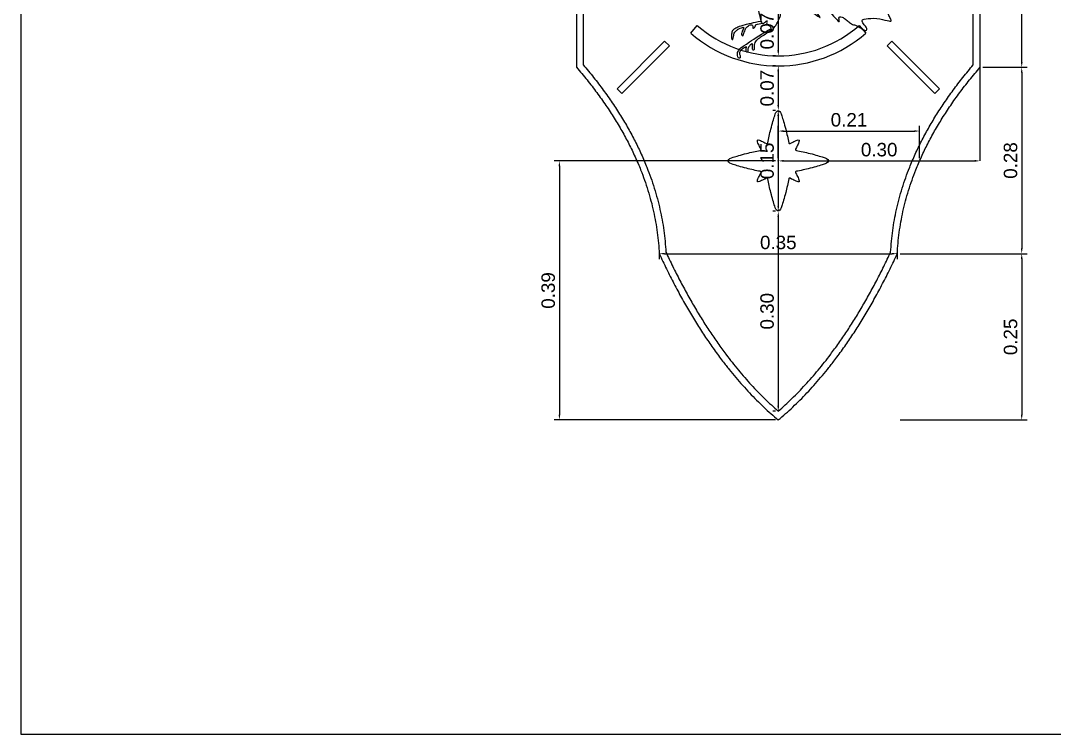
# Model space of a CAD drawing. Header units: metres. Extents: x -6.5 to 29.8, y -1.8 to 5.3.
# Drawn here: x 26.807 to 28.344, y 1.536 to 2.597 of the extents above; entities that cross this region are included whole.
import ezdxf

# ---------------------------------------------------------------- set-up
doc = ezdxf.new("R2010")
doc.units = ezdxf.units.M
for name, color, linetype, true_color in [('BANDERA$BORDE', 40, 'Continuous', 0xffbf00), ('BANDERA$CIRCULO EXT', 40, 'Continuous', 0xffbf00), ('BANDERA$CUERVO', 18, 'Continuous', 0x000000), ('BANDERA$ESTRELLAS$GRANDE', 251, 'Continuous', 0x696969), ('FONDO', 168, 'Continuous', 0x0f132e)]:
    doc.layers.add(name, color=color, linetype=linetype, true_color=true_color)
doc.styles.add('Plantilla Milímetros_ pequeño', font='')
doc.styles.get('Plantilla Milímetros_ pequeño').set_extended_font_data('Arial')
doc.dimstyles.new('Plantilla Milímetros_ pequeño', dxfattribs={"dimscale": 0.008, "dimtxt": 2.5, "dimasz": 1, "dimexe": 1, "dimexo": 0.5, "dimgap": 0.8, "dimtad": 1, "dimtoh": 1, "dimzin": 1, "dimdsep": 46, "dimtxsty": 'Plantilla Milímetros_ pequeño', "dimcen": 2.5, "dimadec": 1, "dimazin": 1, "dimtfac": 1, "dimtdec": 4, "dimtix": 1, "dimtofl": 0, "dimtmove": 1, "dimatfit": 3, "dimfxl": 1, "dimtolj": 1, "dimtzin": 1, "dimarcsym": 0})

# ---------------------------------------------------------------- blocks, each defined once
blk = doc.blocks.new('*D17')
at = {"layer": 'Defpoints', "color": 0}
for p in [(27.9333, 2.6186), (27.9333, 2.5452), (27.9333, 2.5452)]:
    blk.add_point(p, dxfattribs=at)
at = {"layer": 'FONDO', "color": 0, "lineweight": -2}
for p, q in [((27.9293, 2.6186), (27.9253, 2.6186)), ((27.9333, 2.6106), (27.9333, 2.5532)), ((27.9293, 2.5452), (27.9253, 2.5452))]:
    blk.add_line(p, q, dxfattribs=at)
at = {"layer": 'FONDO', "color": 0}
for points in [[(27.9346, 2.6106), (27.9319, 2.6106), (27.9333, 2.6186)], [(27.9319, 2.5532), (27.9346, 2.5532), (27.9333, 2.5452)]]:
    blk.add_solid(points, dxfattribs=at)
at = {"layer": 'FONDO', "color": 0, "insert": (27.9167, 2.5819), "char_height": 0.02, "attachment_point": 5, "rotation": 90, "style": 'Plantilla Milímetros_ pequeño'}
blk.add_mtext('\\A1;0.07', dxfattribs=at)
blk = doc.blocks.new('*D18')
at = {"layer": 'Defpoints', "color": 0}
for p in [(27.9333, 2.5302), (27.9333, 2.4639), (27.9333, 2.4639)]:
    blk.add_point(p, dxfattribs=at)
at = {"layer": 'FONDO', "color": 0, "lineweight": -2}
for p, q in [((27.9293, 2.5302), (27.9253, 2.5302)), ((27.9333, 2.5222), (27.9333, 2.4719)), ((27.9293, 2.4639), (27.9253, 2.4639))]:
    blk.add_line(p, q, dxfattribs=at)
at = {"layer": 'FONDO', "color": 0}
for points in [[(27.9346, 2.5222), (27.9319, 2.5222), (27.9333, 2.5302)], [(27.9319, 2.4719), (27.9346, 2.4719), (27.9333, 2.4639)]]:
    blk.add_solid(points, dxfattribs=at)
at = {"layer": 'FONDO', "color": 0, "insert": (27.9167, 2.4971), "char_height": 0.02, "attachment_point": 5, "rotation": 90, "style": 'Plantilla Milímetros_ pequeño'}
blk.add_mtext('\\A1;0.07', dxfattribs=at)
blk = doc.blocks.new('*D19')
at = {"layer": 'Defpoints', "color": 0}
for p in [(27.9333, 2.4639), (27.9333, 2.3139), (27.9333, 2.3139)]:
    blk.add_point(p, dxfattribs=at)
at = {"layer": 'FONDO', "color": 0, "lineweight": -2}
for p, q in [((27.9293, 2.4639), (27.9253, 2.4639)), ((27.9333, 2.4559), (27.9333, 2.3219)), ((27.9293, 2.3139), (27.9253, 2.3139))]:
    blk.add_line(p, q, dxfattribs=at)
at = {"layer": 'FONDO', "color": 0}
for points in [[(27.9346, 2.4559), (27.9319, 2.4559), (27.9333, 2.4639)], [(27.9319, 2.3219), (27.9346, 2.3219), (27.9333, 2.3139)]]:
    blk.add_solid(points, dxfattribs=at)
at = {"layer": 'FONDO', "color": 0, "insert": (27.9167, 2.3889), "char_height": 0.02, "attachment_point": 5, "rotation": 90, "style": 'Plantilla Milímetros_ pequeño'}
blk.add_mtext('\\A1;0.15', dxfattribs=at)
blk = doc.blocks.new('*D20')
at = {"layer": 'Defpoints', "color": 0}
for p in [(27.9333, 2.3139), (27.9333, 2.0167), (27.9333, 2.0167)]:
    blk.add_point(p, dxfattribs=at)
at = {"layer": 'FONDO', "color": 0, "lineweight": -2}
for p, q in [((27.9293, 2.3139), (27.9253, 2.3139)), ((27.9333, 2.3059), (27.9333, 2.0247)), ((27.9293, 2.0167), (27.9253, 2.0167))]:
    blk.add_line(p, q, dxfattribs=at)
at = {"layer": 'FONDO', "color": 0}
for points in [[(27.9346, 2.3059), (27.9319, 2.3059), (27.9333, 2.3139)], [(27.9319, 2.0247), (27.9346, 2.0247), (27.9333, 2.0167)]]:
    blk.add_solid(points, dxfattribs=at)
at = {"layer": 'FONDO', "color": 0, "insert": (27.9167, 2.1653), "char_height": 0.02, "attachment_point": 5, "rotation": 90, "style": 'Plantilla Milímetros_ pequeño'}
blk.add_mtext('\\A1;0.30', dxfattribs=at)
blk = doc.blocks.new('*D21')
at = {"layer": 'Defpoints', "color": 0}
for p in [(28.2333, 2.5281), (28.2333, 2.2509), (28.2953, 2.2509)]:
    blk.add_point(p, dxfattribs=at)
at = {"layer": 'FONDO', "color": 0, "lineweight": -2}
for p, q in [((28.2373, 2.5281), (28.3033, 2.5281)), ((28.2953, 2.5201), (28.2953, 2.2589)), ((28.2373, 2.2509), (28.3033, 2.2509))]:
    blk.add_line(p, q, dxfattribs=at)
at = {"layer": 'FONDO', "color": 0}
for points in [[(28.2966, 2.5201), (28.294, 2.5201), (28.2953, 2.5281)], [(28.294, 2.2589), (28.2966, 2.2589), (28.2953, 2.2509)]]:
    blk.add_solid(points, dxfattribs=at)
at = {"layer": 'FONDO', "color": 0, "insert": (28.2787, 2.3895), "char_height": 0.02, "attachment_point": 5, "rotation": 90, "style": 'Plantilla Milímetros_ pequeño'}
blk.add_mtext('\\A1;0.28', dxfattribs=at)
blk = doc.blocks.new('*D22')
at = {"layer": 'Defpoints', "color": 0}
for p in [(28.1103, 2.2509), (28.1103, 2.0036), (28.2953, 2.0036)]:
    blk.add_point(p, dxfattribs=at)
at = {"layer": 'FONDO', "color": 0, "lineweight": -2}
for p, q in [((28.1143, 2.2509), (28.3033, 2.2509)), ((28.2953, 2.2429), (28.2953, 2.0116)), ((28.1143, 2.0036), (28.3033, 2.0036))]:
    blk.add_line(p, q, dxfattribs=at)
at = {"layer": 'FONDO', "color": 0}
for points in [[(28.2966, 2.2429), (28.294, 2.2429), (28.2953, 2.2509)], [(28.294, 2.0116), (28.2966, 2.0116), (28.2953, 2.0036)]]:
    blk.add_solid(points, dxfattribs=at)
at = {"layer": 'FONDO', "color": 0, "insert": (28.2787, 2.1272), "char_height": 0.02, "attachment_point": 5, "rotation": 90, "style": 'Plantilla Milímetros_ pequeño'}
blk.add_mtext('\\A1;0.25', dxfattribs=at)
blk = doc.blocks.new('*D23')
at = {"layer": 'Defpoints', "color": 0}
for p in [(27.7563, 2.2582), (28.1103, 2.2582), (28.1103, 2.2509)]:
    blk.add_point(p, dxfattribs=at)
at = {"layer": 'FONDO', "color": 0, "lineweight": -2}
for p, q in [((27.7563, 2.2542), (27.7563, 2.2429)), ((27.7643, 2.2509), (28.1023, 2.2509)), ((28.1103, 2.2542), (28.1103, 2.2429))]:
    blk.add_line(p, q, dxfattribs=at)
at = {"layer": 'FONDO', "color": 0}
for points in [[(27.7643, 2.2522), (27.7643, 2.2496), (27.7563, 2.2509)], [(28.1023, 2.2496), (28.1023, 2.2522), (28.1103, 2.2509)]]:
    blk.add_solid(points, dxfattribs=at)
at = {"layer": 'FONDO', "color": 0, "insert": (27.9333, 2.2675), "char_height": 0.02, "attachment_point": 5, "style": 'Plantilla Milímetros_ pequeño'}
blk.add_mtext('\\A1;0.35', dxfattribs=at)
blk = doc.blocks.new('*D24')
at = {"layer": 'Defpoints', "color": 0}
for p in [(28.2333, 3.1036), (28.2953, 3.1036), (28.2333, 2.5281)]:
    blk.add_point(p, dxfattribs=at)
at = {"layer": 'FONDO', "color": 0, "lineweight": -2}
for p, q in [((28.2373, 3.1036), (28.3033, 3.1036)), ((28.2953, 2.5361), (28.2953, 3.0956)), ((28.2373, 2.5281), (28.3033, 2.5281))]:
    blk.add_line(p, q, dxfattribs=at)
at = {"layer": 'FONDO', "color": 0}
for points in [[(28.2966, 3.0956), (28.294, 3.0956), (28.2953, 3.1036)], [(28.294, 2.5361), (28.2966, 2.5361), (28.2953, 2.5281)]]:
    blk.add_solid(points, dxfattribs=at)
at = {"layer": 'FONDO', "color": 0, "insert": (28.2787, 2.8158), "char_height": 0.02, "attachment_point": 5, "rotation": 90, "style": 'Plantilla Milímetros_ pequeño'}
blk.add_mtext('\\A1;0.58', dxfattribs=at)
blk = doc.blocks.new('*D42')
at = {"layer": 'Defpoints', "color": 0}
for p in [(27.9333, 2.3889), (27.6078, 2.0036), (27.9333, 2.0036)]:
    blk.add_point(p, dxfattribs=at)
at = {"layer": 'FONDO', "color": 0, "lineweight": -2}
for p, q in [((27.9293, 2.3889), (27.5998, 2.3889)), ((27.6078, 2.3809), (27.6078, 2.0116)), ((27.9293, 2.0036), (27.5998, 2.0036))]:
    blk.add_line(p, q, dxfattribs=at)
at = {"layer": 'FONDO', "color": 0}
for points in [[(27.6091, 2.3809), (27.6065, 2.3809), (27.6078, 2.3889)], [(27.6065, 2.0116), (27.6091, 2.0116), (27.6078, 2.0036)]]:
    blk.add_solid(points, dxfattribs=at)
at = {"layer": 'FONDO', "color": 0, "insert": (27.5912, 2.1962), "char_height": 0.02, "attachment_point": 5, "rotation": 90, "style": 'Plantilla Milímetros_ pequeño'}
blk.add_mtext('\\A1;0.39', dxfattribs=at)
blk = doc.blocks.new('*D46')
at = {"layer": 'Defpoints', "color": 0}
for p in [(27.9333, 2.3889), (28.2333, 2.3889), (28.2333, 2.3889)]:
    blk.add_point(p, dxfattribs=at)
at = {"layer": 'FONDO', "color": 0, "lineweight": -2}
for p, q in [((27.9333, 2.3929), (27.9333, 2.3969)), ((27.9413, 2.3889), (28.2253, 2.3889)), ((28.2333, 2.3929), (28.2333, 2.3969))]:
    blk.add_line(p, q, dxfattribs=at)
at = {"layer": 'FONDO', "color": 0}
for points in [[(27.9413, 2.3903), (27.9413, 2.3876), (27.9333, 2.3889)], [(28.2253, 2.3876), (28.2253, 2.3903), (28.2333, 2.3889)]]:
    blk.add_solid(points, dxfattribs=at)
at = {"layer": 'FONDO', "color": 0, "insert": (28.0833, 2.4055), "char_height": 0.02, "attachment_point": 5, "style": 'Plantilla Milímetros_ pequeño'}
blk.add_mtext('\\A1;0.30', dxfattribs=at)
blk = doc.blocks.new('*D47')
at = {"layer": 'Defpoints', "color": 0}
for p in [(28.1435, 2.4333), (27.9333, 2.3889), (28.1435, 2.3889)]:
    blk.add_point(p, dxfattribs=at)
at = {"layer": 'FONDO', "color": 0, "lineweight": -2}
for p, q in [((27.9333, 2.3929), (27.9333, 2.4413)), ((27.9413, 2.4333), (28.1355, 2.4333)), ((28.1435, 2.3929), (28.1435, 2.4413))]:
    blk.add_line(p, q, dxfattribs=at)
at = {"layer": 'FONDO', "color": 0}
for points in [[(27.9413, 2.4346), (27.9413, 2.4319), (27.9333, 2.4333)], [(28.1355, 2.4319), (28.1355, 2.4346), (28.1435, 2.4333)]]:
    blk.add_solid(points, dxfattribs=at)
at = {"layer": 'FONDO', "color": 0, "insert": (28.0384, 2.4499), "char_height": 0.02, "attachment_point": 5, "style": 'Plantilla Milímetros_ pequeño'}
blk.add_mtext('\\A1;0.21', dxfattribs=at)

msp = doc.modelspace()

# ---------------------------------------------------------------- linework, layer by layer
at = {"layer": 'BANDERA$BORDE'}
for p, q in [((27.64326, 3.09401), (27.64326, 2.53176)), ((28.22326, 2.53176), (28.22326, 3.09401))]:
    msp.add_line(p, q, dxfattribs=at)
for points in [[(27.63326, 3.10355), (27.63326, 2.81581), (27.63326, 2.52807)], [(28.23326, 2.52807), (28.23326, 2.81581), (28.23326, 3.10355)], [(27.63326, 2.52807), (27.7493, 2.39307), (27.75628, 2.25089)], [(27.64326, 2.53176), (27.75841, 2.39642), (27.76616, 2.25334)], [(28.10036, 2.25334), (28.10812, 2.39642), (28.22326, 2.53176)], [(28.11025, 2.25089), (28.11723, 2.39307), (28.23326, 2.52807)], [(27.75628, 2.25089), (27.83081, 2.08937), (27.93326, 2.00355)], [(27.76616, 2.25334), (27.83715, 2.10023), (27.93326, 2.0167)], [(27.93326, 2.0167), (28.02938, 2.10023), (28.10036, 2.25334)], [(27.93326, 2.00355), (28.03571, 2.08937), (28.11025, 2.25089)]]:
    msp.add_open_spline(points, degree=2, dxfattribs=at)
at = {"layer": 'BANDERA$CIRCULO EXT'}
for points in [[(27.803, 2.5789), (27.81284, 2.59022)], [(28.05369, 2.59022), (28.06353, 2.5789)]]:
    msp.add_lwpolyline(points, dxfattribs=at)
for points in [[(27.76432, 2.56687), (27.69361, 2.49616), (27.70068, 2.48909), (27.77139, 2.5598)], [(28.10221, 2.56687), (28.17292, 2.49616), (28.16585, 2.48909), (28.09514, 2.5598)]]:
    msp.add_lwpolyline(points, close=True, dxfattribs=at)
for radius in [0.18355, 0.19855]:
    msp.add_arc((27.93326, 2.72875), radius, 229, 311, dxfattribs=at)
at = {"layer": 'BANDERA$CUERVO'}
for points in [[(27.79375, 2.64315), (27.79305, 2.64378), (27.79144, 2.64891), (27.79001, 2.65716), (27.79201, 2.66584), (27.79343, 2.6694), (27.793, 2.67225), (27.79201, 2.67552), (27.79101, 2.68121), (27.79101, 2.68947), (27.79471, 2.70171), (27.80695, 2.7148), (27.81449, 2.7195), (27.8293, 2.72548), (27.84652, 2.73273), (27.85683, 2.743), (27.86281, 2.74912), (27.86779, 2.76165), (27.87524, 2.77815), (27.8776, 2.77956), (27.88591, 2.78441), (27.90467, 2.79866), (27.91233, 2.80416), (27.91681, 2.80949), (27.92232, 2.81892), (27.92883, 2.83152), (27.93326, 2.84301), (27.9345, 2.84955), (27.9344, 2.8534), (27.93476, 2.85678), (27.93541, 2.8588), (27.93512, 2.86072), (27.93512, 2.86189), (27.9359, 2.86199), (27.93649, 2.86082), (27.9372, 2.86007), (27.93724, 2.85831), (27.9374, 2.85642), (27.93837, 2.85496), (27.93929, 2.85489), (27.94075, 2.85639), (27.94244, 2.85756), (27.94433, 2.85864), (27.94648, 2.86004), (27.95057, 2.86303), (27.95236, 2.86551), (27.95449, 2.86705), (27.95657, 2.86958), (27.9597, 2.87454), (27.96134, 2.87608), (27.96298, 2.87752), (27.96427, 2.8805), (27.96556, 2.88318), (27.96774, 2.88551), (27.96843, 2.8869), (27.96863, 2.88397), (27.96809, 2.88), (27.96764, 2.87623), (27.96704, 2.87256), (27.9664, 2.86933), (27.96585, 2.8666), (27.96476, 2.86253), (27.96441, 2.86159), (27.96575, 2.86273), (27.9668, 2.86367), (27.96923, 2.86541), (27.97439, 2.86864), (27.98551, 2.87918), (27.99084, 2.88659), (27.99305, 2.8902), (27.99483, 2.89437), (27.99636, 2.89694), (27.99722, 2.89535), (27.99667, 2.89259), (27.99587, 2.88782), (27.99421, 2.88334), (27.99317, 2.87832), (27.99293, 2.87428), (27.98778, 2.86147), (27.98662, 2.85865), (27.98839, 2.85914), (27.99035, 2.86215), (27.99281, 2.86472), (28.01775, 2.88368), (28.02863, 2.89291), (28.03788, 2.90167), (28.04187, 2.90687), (28.04334, 2.90773), (28.04309, 2.90596), (28.03678, 2.8918), (28.02939, 2.87714), (28.02349, 2.86708), (28.01933, 2.86247), (28.01653, 2.85823), (28.01578, 2.85641), (28.0188, 2.85868), (28.02667, 2.86171), (28.03363, 2.86368), (28.04013, 2.86753), (28.04875, 2.87585), (28.05049, 2.87873), (28.05155, 2.87835), (28.05314, 2.87321), (28.04943, 2.86511), (28.04845, 2.86345), (28.04891, 2.86254), (28.0508, 2.86194), (28.05594, 2.86144), (28.06249, 2.86305), (28.07169, 2.86718), (28.08719, 2.87534), (28.09839, 2.88283), (28.10346, 2.8879), (28.10527, 2.89229), (28.10625, 2.89236), (28.10656, 2.8879), (28.10474, 2.87943), (28.10051, 2.86869), (28.09672, 2.86566), (28.09264, 2.86264), (28.10247, 2.86476), (28.11616, 2.86884), (28.12645, 2.87398), (28.13379, 2.87807), (28.13848, 2.88102), (28.14241, 2.8848), (28.14566, 2.88798), (28.14521, 2.88518), (28.14377, 2.8814), (28.121, 2.85361), (28.11247, 2.8452), (28.10258, 2.83946), (28.09628, 2.83604), (28.09006, 2.8326), (28.08415, 2.83019), (28.0821, 2.82887), (28.08109, 2.82742), (28.08125, 2.82682), (28.08407, 2.82621), (28.09299, 2.82549), (28.09725, 2.82585), (28.10031, 2.82754), (28.09585, 2.82278), (28.0938, 2.82141), (28.09046, 2.81796), (28.08986, 2.81727), (28.08829, 2.81578), (28.07826, 2.80858), (28.07533, 2.80665), (28.0723, 2.80432), (28.06858, 2.80248), (28.06476, 2.80114), (28.06268, 2.80044), (28.06312, 2.79985), (28.06471, 2.79911), (28.07101, 2.79881), (28.07523, 2.79866), (28.07732, 2.79891), (28.07622, 2.79677), (28.07007, 2.79275), (28.06764, 2.79112), (28.06302, 2.78853), (28.0593, 2.7865), (28.05876, 2.78586), (28.06144, 2.78471), (28.0656, 2.78531), (28.0722, 2.78581), (28.07627, 2.78655), (28.07617, 2.78521), (28.0728, 2.78308), (28.06982, 2.78084), (28.0667, 2.77811), (28.06377, 2.77593), (28.06104, 2.77429), (28.0598, 2.77266), (28.05464, 2.76935), (28.05048, 2.76595), (28.03294, 2.75985), (28.02651, 2.75735), (28.02121, 2.75569), (28.02333, 2.75523), (28.02855, 2.75614), (28.03445, 2.75606), (28.0461, 2.75584), (28.04852, 2.75614), (28.03831, 2.75069), (28.03339, 2.74812), (28.02696, 2.74578), (28.02658, 2.74411), (28.04587, 2.74018), (28.04753, 2.73942), (28.03899, 2.73721), (28.03249, 2.73528), (28.02718, 2.73438), (28.01152, 2.73339), (27.99772, 2.72556), (28.00142, 2.72001), (28.01138, 2.70976), (28.01323, 2.70677), (28.00569, 2.70919), (27.99231, 2.71005), (27.98591, 2.71204), (27.9785, 2.71517), (27.97509, 2.71759), (27.97979, 2.71033), (27.98534, 2.70564), (27.98975, 2.70009), (27.98847, 2.69909), (27.98178, 2.69937), (27.97082, 2.70236), (27.96669, 2.70165), (27.96427, 2.69909), (27.95716, 2.69496), (27.96086, 2.68585), (27.96413, 2.67973), (27.9657, 2.67219), (27.9684, 2.66849), (27.97324, 2.6655), (27.97936, 2.66194), (28.01594, 2.64586), (28.02974, 2.64273), (28.04597, 2.64316), (28.05735, 2.64472), (28.07329, 2.64722), (28.07963, 2.64618), (28.07618, 2.64422), (28.07076, 2.64214), (28.07249, 2.63995), (28.07929, 2.63488), (28.0839, 2.63131), (28.09174, 2.62773), (28.09151, 2.62508), (28.08989, 2.62197), (28.09059, 2.61955), (28.0877, 2.61909), (28.08909, 2.61655), (28.09704, 2.6079), (28.09889, 2.60237), (28.10269, 2.59615), (28.0967, 2.59695), (28.08023, 2.6018), (28.0614, 2.60029), (28.05663, 2.59839), (28.05981, 2.59257), (28.06427, 2.58788), (28.06548, 2.58357), (28.06359, 2.58251), (28.05996, 2.58387), (28.04915, 2.59121), (28.04347, 2.59121), (28.03795, 2.59567), (28.03296, 2.59976), (28.02835, 2.60316), (28.02434, 2.60384), (28.0229, 2.60127), (28.02434, 2.59862), (28.02411, 2.59605), (28.0229, 2.59582), (28.01599, 2.60426), (28.00666, 2.6129), (28.00066, 2.61705), (27.99386, 2.61936), (27.9889, 2.62143), (27.98337, 2.62293), (27.98233, 2.62109), (27.98591, 2.61555), (27.99052, 2.61002), (27.99455, 2.60345), (27.99743, 2.60057), (27.98717, 2.60795), (27.98372, 2.60979), (27.97749, 2.61452), (27.97196, 2.61786), (27.95916, 2.62593), (27.95651, 2.62777), (27.94818, 2.63224), (27.9442, 2.63267), (27.94818, 2.62627), (27.94946, 2.62328), (27.94149, 2.62911), (27.93765, 2.63068), (27.93594, 2.6257), (27.93511, 2.62081), (27.93431, 2.61382), (27.93711, 2.60598), (27.93591, 2.60341), (27.93181, 2.59348), (27.92948, 2.59055), (27.92709, 2.58712), (27.92556, 2.58484), (27.92405, 2.58311), (27.92332, 2.58431), (27.92187, 2.58532), (27.92224, 2.58665), (27.92143, 2.58954), (27.91834, 2.59075), (27.91649, 2.59231), (27.91572, 2.59432), (27.91657, 2.59625), (27.91661, 2.5979), (27.9142, 2.59613), (27.91142, 2.59336), (27.9103, 2.59292), (27.90837, 2.59473), (27.90777, 2.59597), (27.90616, 2.60178), (27.90316, 2.61631), (27.89702, 2.62747), (27.89695, 2.63244), (27.89726, 2.63495), (27.88766, 2.64687), (27.86506, 2.66646), (27.85204, 2.67603), (27.84165, 2.67753), (27.82914, 2.67342), (27.82111, 2.66782), (27.81681, 2.66707), (27.81149, 2.66558), (27.8029, 2.65811), (27.79813, 2.65171), (27.79562, 2.64509), (27.79444, 2.64251), (27.79375, 2.64315)], [(27.90769, 2.59644), (27.8948, 2.59381), (27.88247, 2.59139), (27.87241, 2.58761), (27.86757, 2.58473), (27.86439, 2.58233), (27.86348, 2.57581), (27.86379, 2.5718), (27.86416, 2.56938), (27.86507, 2.56923), (27.8659, 2.56998), (27.86681, 2.57324), (27.86726, 2.5774), (27.86832, 2.58027), (27.87105, 2.58269), (27.87446, 2.58562), (27.87867, 2.58699), (27.88156, 2.58793), (27.88216, 2.58715), (27.88095, 2.58435), (27.87937, 2.58118), (27.87838, 2.57777), (27.87869, 2.57573), (27.88058, 2.57475), (27.88111, 2.57588), (27.88156, 2.57845), (27.8836, 2.58201), (27.88436, 2.58549), (27.88519, 2.58693), (27.88746, 2.58859), (27.8902, 2.59074), (27.89293, 2.59163), (27.89548, 2.59086), (27.89525, 2.58791), (27.89517, 2.58625), (27.89759, 2.5864), (27.89918, 2.58935), (27.89956, 2.59071), (27.90017, 2.59162), (27.90153, 2.59237), (27.90978, 2.59352)], [(27.87427, 2.54175), (27.87276, 2.545), (27.87215, 2.54848), (27.87306, 2.55143), (27.87684, 2.55687), (27.88652, 2.56315), (27.90944, 2.57836), (27.92218, 2.58537)], [(27.92373, 2.58373), (27.91232, 2.57624), (27.90362, 2.57056), (27.90044, 2.56799), (27.89817, 2.56497), (27.89742, 2.56126), (27.89719, 2.55831), (27.89734, 2.5565), (27.89749, 2.5543), (27.89621, 2.55332), (27.89537, 2.55362), (27.89484, 2.55604), (27.89484, 2.55854), (27.89484, 2.56119), (27.895, 2.56368), (27.89311, 2.56323), (27.89016, 2.55967), (27.88805, 2.556), (27.88827, 2.55475), (27.88784, 2.55165), (27.88735, 2.55078), (27.88631, 2.5507), (27.88544, 2.55113), (27.88536, 2.55309), (27.88523, 2.55586), (27.88576, 2.55699), (27.88599, 2.55831), (27.88494, 2.55878), (27.8837, 2.55786), (27.88148, 2.55638), (27.87687, 2.5529), (27.87592, 2.55079), (27.87566, 2.54958), (27.87597, 2.54622), (27.87681, 2.54453), (27.87681, 2.54309), (27.87632, 2.54192), (27.8761, 2.54201), (27.87511, 2.54145), (27.87427, 2.54175)]]:
    msp.add_open_spline(points, degree=3, dxfattribs=at)
at = {"layer": 'BANDERA$ESTRELLAS$GRANDE'}
for centre, start, end in [((27.91632, 2.41608), 243.28952, 350.20244), ((27.95021, 2.41608), 189.79756, 296.71048), ((27.90612, 2.40588), 279.79756, 26.71048), ((27.96041, 2.40588), 153.28952, 260.20244), ((27.90612, 2.37199), 333.28952, 80.20244), ((27.96041, 2.37199), 99.79756, 206.71048), ((27.91633, 2.36175), 9.8121, 121.39053), ((27.9502, 2.36175), 58.60947, 170.1879)]:
    msp.add_arc(centre, 0.00148, start, end, dxfattribs=at)
for points, knots in [([(27.91778, 2.41583), (27.91881, 2.42184), (27.92262, 2.43902), (27.92877, 2.45842), (27.92978, 2.46199), (27.93326, 2.46394)], [0.490095828, 0.490095828, 0.490095828, 0.490095828, 0.500144172, 0.512779901, 0.52541563, 0.52541563, 0.52541563, 0.52541563]), ([(27.93326, 2.46394), (27.93675, 2.46199), (27.93776, 2.45842), (27.94391, 2.43902), (27.94771, 2.42184), (27.94875, 2.41583)], [0.52541563, 0.52541563, 0.52541563, 0.52541563, 0.538051358, 0.550687087, 0.560735431, 0.560735431, 0.560735431, 0.560735431]), ([(27.90744, 2.40655), (27.9059, 2.40961), (27.90349, 2.41434), (27.90186, 2.41829), (27.90225, 2.41995)], [0.467070355, 0.467070355, 0.467070355, 0.467070355, 0.471809759, 0.4776501, 0.4776501, 0.4776501, 0.4776501]), ([(27.90225, 2.41995), (27.90392, 2.42034), (27.90787, 2.41871), (27.91259, 2.4163), (27.91565, 2.41476)], [0.4776501, 0.4776501, 0.4776501, 0.4776501, 0.483490441, 0.488229845, 0.488229845, 0.488229845, 0.488229845]), ([(27.95087, 2.41476), (27.95393, 2.4163), (27.95866, 2.41871), (27.96261, 2.42034), (27.96427, 2.41995)], [0.562601414, 0.562601414, 0.562601414, 0.562601414, 0.567340818, 0.573181159, 0.573181159, 0.573181159, 0.573181159]), ([(27.96427, 2.41995), (27.96467, 2.41829), (27.96304, 2.41434), (27.96063, 2.40961), (27.95909, 2.40655)], [0.573181159, 0.573181159, 0.573181159, 0.573181159, 0.5790215, 0.583760904, 0.583760904, 0.583760904, 0.583760904]), ([(27.85826, 2.38894), (27.86021, 2.39242), (27.86378, 2.39343), (27.88318, 2.39958), (27.90036, 2.40339), (27.90637, 2.40442)], [0.42988457, 0.42988457, 0.42988457, 0.42988457, 0.442520299, 0.455156028, 0.465204372, 0.465204372, 0.465204372, 0.465204372]), ([(27.96016, 2.40442), (27.96617, 2.40339), (27.98335, 2.39958), (28.00275, 2.39343), (28.00631, 2.39242), (28.00826, 2.38894)], [0.585626887, 0.585626887, 0.585626887, 0.585626887, 0.595675231, 0.60831096, 0.620946689, 0.620946689, 0.620946689, 0.620946689]), ([(27.90637, 2.37345), (27.90036, 2.37449), (27.88318, 2.37829), (27.86378, 2.38444), (27.86021, 2.38546), (27.85826, 2.38894)], [0.394564769, 0.394564769, 0.394564769, 0.394564769, 0.404613113, 0.417248842, 0.42988457, 0.42988457, 0.42988457, 0.42988457]), ([(28.00826, 2.38894), (28.00631, 2.38546), (28.00275, 2.38444), (27.98335, 2.37829), (27.96617, 2.37449), (27.96016, 2.37345)], [0.620946689, 0.620946689, 0.620946689, 0.620946689, 0.633582418, 0.646218146, 0.65626649, 0.65626649, 0.65626649, 0.65626649]), ([(27.90225, 2.35793), (27.90186, 2.35959), (27.90349, 2.36354), (27.9059, 2.36827), (27.90744, 2.37133)], [0.382119041, 0.382119041, 0.382119041, 0.382119041, 0.387959382, 0.392698786, 0.392698786, 0.392698786, 0.392698786]), ([(27.95909, 2.37133), (27.96063, 2.36827), (27.96304, 2.36354), (27.96467, 2.35959), (27.96427, 2.35793)], [0.276013432, 0.276013432, 0.276013432, 0.276013432, 0.280752836, 0.286593177, 0.286593177, 0.286593177, 0.286593177]), ([(27.91556, 2.36301), (27.91254, 2.36154), (27.90784, 2.35915), (27.90392, 2.35753), (27.90225, 2.35793)], [0.371602069, 0.371602069, 0.371602069, 0.371602069, 0.3762787, 0.382119041, 0.382119041, 0.382119041, 0.382119041]), ([(27.93326, 2.31394), (27.92978, 2.31589), (27.92877, 2.31946), (27.92262, 2.33884), (27.91882, 2.356), (27.91778, 2.362)], [0.334356109, 0.334356109, 0.334356109, 0.334356109, 0.346991838, 0.359627567, 0.369654658, 0.369654658, 0.369654658, 0.369654658]), ([(27.94874, 2.362), (27.94771, 2.356), (27.9439, 2.33884), (27.93776, 2.31946), (27.93675, 2.31589), (27.93326, 2.31394)], [0.29905756, 0.29905756, 0.29905756, 0.29905756, 0.309084651, 0.32172038, 0.334356109, 0.334356109, 0.334356109, 0.334356109]), ([(27.96427, 2.35793), (27.96261, 2.35753), (27.95869, 2.35915), (27.95399, 2.36154), (27.95097, 2.36301)], [0.286593177, 0.286593177, 0.286593177, 0.286593177, 0.292433518, 0.297110149, 0.297110149, 0.297110149, 0.297110149])]:
    msp.add_open_spline(points, degree=3, knots=knots, dxfattribs=at)
msp.add_point((27.93326, 2.38894), dxfattribs=at)
at = {"layer": 'FONDO'}
msp.add_lwpolyline([(26.80666, 3.63605), (26.80666, 1.53605), (29.77666, 1.53605), (29.77666, 3.63605)], close=True, dxfattribs=at)
msp.add_lwpolyline([(28.23326, 2.38894), (28.23326, 2.52807)], dxfattribs=at)

# ---------------------------------------------------------------- dimensions: what is measured, and where the dimension line sits
for base, p1, p2, angle, picture, middle in [((28.29531, 3.10355), (28.23326, 2.52807), (28.23326, 3.10355), 90, '*D24', (28.2787, 2.81581)), ((27.93326, 2.54519), (27.93326, 2.61864), (27.93326, 2.54519), 90, '*D17', (27.91665, 2.58191)), ((27.93326, 2.46394), (27.93326, 2.53019), (27.93326, 2.46394), 90, '*D18', (27.91665, 2.49706)), ((28.29531, 2.25089), (28.23326, 2.52807), (28.23326, 2.25089), 90, '*D21', (28.2787, 2.38948)), ((27.93326, 2.31394), (27.93326, 2.46394), (27.93326, 2.31394), 90, '*D19', (27.91665, 2.38894)), ((27.60781, 2.00355), (27.93326, 2.38894), (27.93326, 2.00355), 270, '*D42', (27.5912, 2.19625)), ((27.93326, 2.0167), (27.93326, 2.31394), (27.93326, 2.0167), 90, '*D20', (27.91665, 2.16532)), ((28.29531, 2.00355), (28.11025, 2.25089), (28.11025, 2.00355), 90, '*D22', (28.2787, 2.12722))]:
    dim = msp.add_linear_dim(base=base, p1=p1, p2=p2, angle=angle, dimstyle='Plantilla Milímetros_ pequeño', override={"dimscale": 0.008, "dimtxt": 2.5, "dimasz": 1, "dimexe": 1, "dimexo": 0.5, "dimgap": 0.8, "dimtad": 1, "dimtih": 0, "dimtoh": 0, "dimdec": 2, "dimlfac": 1, "dimzin": 1, "dimtxsty": 'Plantilla Milímetros_ pequeño', "dimsah": 0, "dimcen": 2.5, "dimadec": 1, "dimazin": 1, "dimtix": 0, "dimtmove": 0, "dimtzin": 1}, dxfattribs=at)
    dim.commit()
    dim.dimension.update_dxf_attribs({"geometry": picture, "text_midpoint": middle})
for base, p1, p2, picture, middle in [((28.14346, 2.43327), (27.93326, 2.38894), (28.14346, 2.38894), '*D47', (28.03836, 2.44988)), ((28.23326, 2.38894), (27.93326, 2.38894), (28.23326, 2.38894), '*D46', (28.08326, 2.40555)), ((28.11025, 2.25089), (27.75628, 2.25822), (28.11025, 2.25822), '*D23', (27.93326, 2.2675))]:
    dim = msp.add_linear_dim(base=base, p1=p1, p2=p2, dimstyle='Plantilla Milímetros_ pequeño', override={"dimscale": 0.008, "dimtxt": 2.5, "dimasz": 1, "dimexe": 1, "dimexo": 0.5, "dimgap": 0.8, "dimtad": 1, "dimtih": 0, "dimtoh": 0, "dimdec": 2, "dimlfac": 1, "dimzin": 1, "dimtxsty": 'Plantilla Milímetros_ pequeño', "dimsah": 0, "dimcen": 2.5, "dimadec": 1, "dimazin": 1, "dimtix": 0, "dimtmove": 0, "dimtzin": 1}, dxfattribs=at)
    dim.commit()
    dim.dimension.update_dxf_attribs({"geometry": picture, "text_midpoint": middle})

doc.saveas('drawing.dxf')
